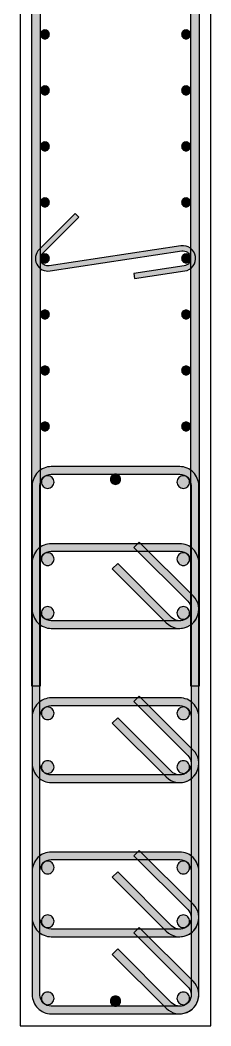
# Model space of a CAD drawing. Header units: millimetres. Extents: x -2171 to 1563, y -1758 to -1505.
# Drawn here: x 247.19 to 248.69, y -1620.85 to -1612.93 of the extents above; entities that cross this region are included whole.
import ezdxf

# ---------------------------------------------------------------- set-up
doc = ezdxf.new("R2010")
doc.units = ezdxf.units.MM
doc.layers.add('Col_Det', color=7, linetype='Continuous')
doc.layers.add('Col_Det_Fill', color=7, linetype='Continuous')

msp = doc.modelspace()

# ---------------------------------------------------------------- hatches: boundary and pattern name
at = {"layer": 'Col_Det_Fill'}
for color, points in [(252, [(247.348, -1607.0276), (247.278, -1607.0276), (247.278, -1618.1723), (247.348, -1618.1723)]), (252, [(248.528, -1618.1723), (248.598, -1618.1723), (248.598, -1607.0276), (248.528, -1607.0276)]), (133, [(247.383, -1613.0761, 0.414214), (247.418, -1613.0411, 0.414214), (247.383, -1613.0061, 0.414214), (247.348, -1613.0411, 0.414214)]), (133, [(248.493, -1613.0761, 0.414214), (248.528, -1613.0411, 0.414214), (248.493, -1613.0061, 0.414214), (248.458, -1613.0411, 0.414214)]), (133, [(247.383, -1613.5172, 0.414214), (247.418, -1613.4822, 0.414214), (247.383, -1613.4472, 0.414214), (247.348, -1613.4822, 0.414214)]), (133, [(248.493, -1613.5172, 0.414214), (248.528, -1613.4822, 0.414214), (248.493, -1613.4472, 0.414214), (248.458, -1613.4822, 0.414214)]), (133, [(247.383, -1613.9583, 0.414214), (247.418, -1613.9233, 0.414214), (247.383, -1613.8883, 0.414214), (247.348, -1613.9233, 0.414214)]), (133, [(248.493, -1613.9583, 0.414214), (248.528, -1613.9233, 0.414214), (248.493, -1613.8883, 0.414214), (248.458, -1613.9233, 0.414214)]), (133, [(247.383, -1614.3994, 0.414214), (247.418, -1614.3644, 0.414214), (247.383, -1614.3294, 0.414214), (247.348, -1614.3644, 0.414214)]), (133, [(248.493, -1614.3994, 0.414214), (248.528, -1614.3644, 0.414214), (248.493, -1614.3294, 0.414214), (248.458, -1614.3644, 0.414214)]), (252, [(247.3372, -1614.7348), (247.3655, -1614.7631), (247.6484, -1614.4803), (247.6201, -1614.452)]), (252, [(247.423, -1614.9044), (247.417, -1614.8649, -0.724422), (247.3655, -1614.7631), (247.3372, -1614.7348, 0.724422)]), (133, [(247.383, -1614.8405, 0.414214), (247.418, -1614.8055, 0.414214), (247.383, -1614.7705, 0.414214), (247.348, -1614.8055, 0.414214)]), (252, [(248.4589, -1614.7462), (248.4529, -1614.7067), (247.417, -1614.8649), (247.423, -1614.9044)]), (252, [(248.477, -1614.8649), (248.483, -1614.9044, 1), (248.4529, -1614.7067), (248.4589, -1614.7462, -1)]), (133, [(248.493, -1614.8405, 0.414214), (248.528, -1614.8055, 0.414214), (248.493, -1614.7705, 0.414214), (248.458, -1614.8055, 0.414214)]), (252, [(248.0816, -1614.9252), (248.0876, -1614.9648), (248.483, -1614.9044), (248.477, -1614.8649)]), (133, [(247.383, -1615.2817, 0.414214), (247.418, -1615.2467, 0.414214), (247.383, -1615.2117, 0.414214), (247.348, -1615.2467, 0.414214)]), (133, [(248.493, -1615.2817, 0.414214), (248.528, -1615.2467, 0.414214), (248.493, -1615.2117, 0.414214), (248.458, -1615.2467, 0.414214)]), (133, [(247.383, -1615.7228, 0.414214), (247.418, -1615.6878, 0.414214), (247.383, -1615.6528, 0.414214), (247.348, -1615.6878, 0.414214)]), (133, [(248.493, -1615.7228, 0.414214), (248.528, -1615.6878, 0.414214), (248.493, -1615.6528, 0.414214), (248.458, -1615.6878, 0.414214)]), (133, [(247.383, -1616.1639, 0.414214), (247.418, -1616.1289, 0.414214), (247.383, -1616.0939, 0.414214), (247.348, -1616.1289, 0.414214)]), (133, [(248.493, -1616.1639, 0.414214), (248.528, -1616.1289, 0.414214), (248.493, -1616.0939, 0.414214), (248.458, -1616.1289, 0.414214)]), (252, [(247.433, -1616.505), (247.433, -1616.445, 0.414214), (247.283, -1616.595), (247.343, -1616.595, -0.414214)]), (252, [(248.443, -1616.505), (248.443, -1616.445), (247.433, -1616.445), (247.433, -1616.505)]), (252, [(248.533, -1616.595), (248.593, -1616.595, 0.414214), (248.443, -1616.445), (248.443, -1616.505, -0.414214)]), (12, [(247.4047, -1616.6167, 0.414214), (247.4547, -1616.5667, 0.414214), (247.4047, -1616.5167, 0.414214), (247.3547, -1616.5667, 0.414214)]), (133, [(247.938, -1616.585, 0.414214), (247.978, -1616.545, 0.414214), (247.938, -1616.505, 0.414214), (247.898, -1616.545, 0.414214)]), (12, [(248.4712, -1616.6167, 0.414214), (248.5212, -1616.5667, 0.414214), (248.4712, -1616.5167, 0.414214), (248.4212, -1616.5667, 0.414214)]), (252, [(247.343, -1616.595), (247.283, -1616.595), (247.283, -1620.605), (247.343, -1620.605)]), (252, [(248.533, -1620.605), (248.593, -1620.605), (248.593, -1616.595), (248.533, -1616.595)]), (252, [(247.433, -1617.1121), (247.433, -1617.0521, 0.414214), (247.283, -1617.2021), (247.343, -1617.2021, -0.414214)]), (252, [(248.443, -1617.1121), (248.443, -1617.0521), (247.433, -1617.0521), (247.433, -1617.1121)]), (252, [(248.5066, -1617.5056), (248.549, -1617.4632), (248.1248, -1617.0389), (248.0823, -1617.0813)]), (252, [(248.533, -1617.2021), (248.593, -1617.2021, 0.414214), (248.443, -1617.0521), (248.443, -1617.1121, -0.414214)]), (56, [(247.4047, -1617.2238, 0.414214), (247.4547, -1617.1738, 0.414214), (247.4047, -1617.1238, 0.414214), (247.3547, -1617.1738, 0.414214)]), (56, [(248.4712, -1617.2238, 0.414214), (248.5212, -1617.1738, 0.414214), (248.4712, -1617.1238, 0.414214), (248.4212, -1617.1738, 0.414214)]), (252, [(247.343, -1617.2021), (247.283, -1617.2021), (247.283, -1617.5692), (247.343, -1617.5692)]), (252, [(247.9551, -1617.2086), (247.9126, -1617.251), (248.3369, -1617.6753), (248.3793, -1617.6329)]), (252, [(248.533, -1617.5692), (248.593, -1617.5692), (248.593, -1617.2021), (248.533, -1617.2021)]), (252, [(248.443, -1617.6592), (248.443, -1617.7192, 0.668179), (248.549, -1617.4632), (248.5066, -1617.5056, -0.668179)]), (56, [(247.4047, -1617.6475, 0.414214), (247.4547, -1617.5975, 0.414214), (247.4047, -1617.5475, 0.414214), (247.3547, -1617.5975, 0.414214)]), (56, [(248.4712, -1617.6475, 0.414214), (248.5212, -1617.5975, 0.414214), (248.4712, -1617.5475, 0.414214), (248.4212, -1617.5975, 0.414214)]), (252, [(247.343, -1617.5692), (247.283, -1617.5692, 0.414214), (247.433, -1617.7192), (247.433, -1617.6592, -0.414214)]), (252, [(248.3793, -1617.6329), (248.3369, -1617.6753, 0.668179), (248.593, -1617.5692), (248.533, -1617.5692, -0.668179)]), (252, [(247.433, -1617.6592), (247.433, -1617.7192), (248.443, -1617.7192), (248.443, -1617.6592)]), (252, [(247.433, -1618.3264), (247.433, -1618.2664, 0.414214), (247.283, -1618.4164), (247.343, -1618.4164, -0.414214)]), (252, [(248.443, -1618.3264), (248.443, -1618.2664), (247.433, -1618.2664), (247.433, -1618.3264)]), (252, [(248.5066, -1618.7199), (248.549, -1618.6775), (248.1248, -1618.2532), (248.0823, -1618.2956)]), (252, [(248.533, -1618.4164), (248.593, -1618.4164, 0.414214), (248.443, -1618.2664), (248.443, -1618.3264, -0.414214)]), (56, [(247.4047, -1618.4381, 0.414214), (247.4547, -1618.3881, 0.414214), (247.4047, -1618.3381, 0.414214), (247.3547, -1618.3881, 0.414214)]), (56, [(248.4712, -1618.4381, 0.414214), (248.5212, -1618.3881, 0.414214), (248.4712, -1618.3381, 0.414214), (248.4212, -1618.3881, 0.414214)]), (252, [(247.343, -1618.4164), (247.283, -1618.4164), (247.283, -1618.7835), (247.343, -1618.7835)]), (252, [(247.9551, -1618.4229), (247.9126, -1618.4653), (248.3369, -1618.8896), (248.3793, -1618.8472)]), (252, [(248.533, -1618.7835), (248.593, -1618.7835), (248.593, -1618.4164), (248.533, -1618.4164)]), (252, [(248.443, -1618.8735), (248.443, -1618.9335, 0.668179), (248.549, -1618.6775), (248.5066, -1618.7199, -0.668179)]), (252, [(247.343, -1618.7835), (247.283, -1618.7835, 0.414214), (247.433, -1618.9335), (247.433, -1618.8735, -0.414214)]), (56, [(247.4047, -1618.8618, 0.414214), (247.4547, -1618.8118, 0.414214), (247.4047, -1618.7618, 0.414214), (247.3547, -1618.8118, 0.414214)]), (252, [(248.3793, -1618.8472), (248.3369, -1618.8896, 0.668179), (248.593, -1618.7835), (248.533, -1618.7835, -0.668179)]), (56, [(248.4712, -1618.8618, 0.414214), (248.5212, -1618.8118, 0.414214), (248.4712, -1618.7618, 0.414214), (248.4212, -1618.8118, 0.414214)]), (252, [(247.433, -1618.8735), (247.433, -1618.9335), (248.443, -1618.9335), (248.443, -1618.8735)]), (252, [(247.433, -1619.5407), (247.433, -1619.4807, 0.414214), (247.283, -1619.6307), (247.343, -1619.6307, -0.414214)]), (252, [(248.443, -1619.5407), (248.443, -1619.4807), (247.433, -1619.4807), (247.433, -1619.5407)]), (252, [(248.5066, -1619.9342), (248.549, -1619.8917), (248.1248, -1619.4675), (248.0823, -1619.5099)]), (252, [(248.533, -1619.6307), (248.593, -1619.6307, 0.414214), (248.443, -1619.4807), (248.443, -1619.5407, -0.414214)]), (56, [(247.4047, -1619.6524, 0.414214), (247.4547, -1619.6024, 0.414214), (247.4047, -1619.5524, 0.414214), (247.3547, -1619.6024, 0.414214)]), (56, [(248.4712, -1619.6524, 0.414214), (248.5212, -1619.6024, 0.414214), (248.4712, -1619.5524, 0.414214), (248.4212, -1619.6024, 0.414214)]), (252, [(247.343, -1619.6307), (247.283, -1619.6307), (247.283, -1619.9978), (247.343, -1619.9978)]), (252, [(247.9551, -1619.6372), (247.9126, -1619.6796), (248.3369, -1620.1039), (248.3793, -1620.0615)]), (252, [(248.533, -1619.9978), (248.593, -1619.9978), (248.593, -1619.6307), (248.533, -1619.6307)]), (252, [(248.443, -1620.0878), (248.443, -1620.1478, 0.668179), (248.549, -1619.8917), (248.5066, -1619.9342, -0.668179)]), (252, [(247.343, -1619.9978), (247.283, -1619.9978, 0.414214), (247.433, -1620.1478), (247.433, -1620.0878, -0.414214)]), (56, [(247.4047, -1620.0761, 0.414214), (247.4547, -1620.0261, 0.414214), (247.4047, -1619.9761, 0.414214), (247.3547, -1620.0261, 0.414214)]), (252, [(248.3793, -1620.0615), (248.3369, -1620.1039, 0.668179), (248.593, -1619.9978), (248.533, -1619.9978, -0.668179)]), (56, [(248.4712, -1620.0761, 0.414214), (248.5212, -1620.0261, 0.414214), (248.4712, -1619.9761, 0.414214), (248.4212, -1620.0261, 0.414214)]), (252, [(247.433, -1620.0878), (247.433, -1620.1478), (248.443, -1620.1478), (248.443, -1620.0878)]), (252, [(248.5066, -1620.5413), (248.549, -1620.4989), (248.1248, -1620.0746), (248.0823, -1620.1171)]), (252, [(247.9551, -1620.2443), (247.9126, -1620.2868), (248.3369, -1620.711), (248.3793, -1620.6686)]), (252, [(248.443, -1620.695), (248.443, -1620.755, 0.668179), (248.549, -1620.4989), (248.5066, -1620.5413, -0.668179)]), (252, [(247.343, -1620.605), (247.283, -1620.605, 0.414214), (247.433, -1620.755), (247.433, -1620.695, -0.414214)]), (12, [(247.4047, -1620.6832, 0.414214), (247.4547, -1620.6332, 0.414214), (247.4047, -1620.5832, 0.414214), (247.3547, -1620.6332, 0.414214)]), (133, [(247.938, -1620.695, 0.414214), (247.978, -1620.655, 0.414214), (247.938, -1620.615, 0.414214), (247.898, -1620.655, 0.414214)]), (252, [(248.3793, -1620.6686), (248.3369, -1620.711, 0.668179), (248.593, -1620.605), (248.533, -1620.605, -0.668179)]), (12, [(248.4712, -1620.6832, 0.414214), (248.5212, -1620.6332, 0.414214), (248.4712, -1620.5832, 0.414214), (248.4212, -1620.6332, 0.414214)]), (252, [(247.433, -1620.695), (247.433, -1620.755), (248.443, -1620.755), (248.443, -1620.695)])]:
    msp.add_hatch(color=color, dxfattribs=at).paths.add_polyline_path(points)

# ---------------------------------------------------------------- linework, layer by layer
at = {"layer": 'Col_Det', "color": 7}
for points in [[(248.688, -1620.85), (248.688, -1604.35)], [(247.188, -1605.6), (247.188, -1620.85)], [(247.278, -1607.0276), (247.278, -1618.1723)], [(247.348, -1618.1723), (247.348, -1607.0276)], [(248.528, -1607.0276), (248.528, -1618.1723)], [(248.598, -1618.1723), (248.598, -1607.0276)], [(247.6201, -1614.452), (247.3372, -1614.7348)], [(247.6484, -1614.4803), (247.6201, -1614.452)], [(247.3655, -1614.7631), (247.6484, -1614.4803)], [(248.4529, -1614.7067), (247.417, -1614.8649)], [(247.423, -1614.9044), (248.4589, -1614.7462)], [(248.477, -1614.8649), (248.0816, -1614.9252)], [(248.0816, -1614.9252), (248.0876, -1614.9648)], [(248.0876, -1614.9648), (248.483, -1614.9044)], [(248.443, -1616.445), (247.433, -1616.445)], [(247.433, -1616.505), (248.443, -1616.505)], [(247.283, -1616.595), (247.283, -1620.605)], [(247.343, -1620.605), (247.343, -1616.595)], [(248.533, -1616.595), (248.533, -1620.605)], [(248.593, -1620.605), (248.593, -1616.595)], [(248.443, -1617.0521), (247.433, -1617.0521)], [(248.1248, -1617.0389), (248.0823, -1617.0813)], [(248.549, -1617.4632), (248.1248, -1617.0389)], [(247.433, -1617.1121), (248.443, -1617.1121)], [(248.0823, -1617.0813), (248.5066, -1617.5056)], [(247.283, -1617.2021), (247.283, -1617.5692)], [(247.343, -1617.5692), (247.343, -1617.2021)], [(247.9551, -1617.2086), (247.9126, -1617.251)], [(248.3793, -1617.6329), (247.9551, -1617.2086)], [(248.533, -1617.2021), (248.533, -1617.5692)], [(248.593, -1617.5692), (248.593, -1617.2021)], [(247.9126, -1617.251), (248.3369, -1617.6753)], [(248.443, -1617.6592), (247.433, -1617.6592)], [(247.433, -1617.7192), (248.443, -1617.7192)], [(247.278, -1618.1723), (247.348, -1618.1723)], [(248.528, -1618.1723), (248.598, -1618.1723)], [(248.443, -1618.2664), (247.433, -1618.2664)], [(248.1248, -1618.2532), (248.0823, -1618.2956)], [(248.549, -1618.6775), (248.1248, -1618.2532)], [(247.433, -1618.3264), (248.443, -1618.3264)], [(248.0823, -1618.2956), (248.5066, -1618.7199)], [(247.283, -1618.4164), (247.283, -1618.7835)], [(247.343, -1618.7835), (247.343, -1618.4164)], [(247.9551, -1618.4229), (247.9126, -1618.4653)], [(248.3793, -1618.8472), (247.9551, -1618.4229)], [(248.533, -1618.4164), (248.533, -1618.7835)], [(248.593, -1618.7835), (248.593, -1618.4164)], [(247.9126, -1618.4653), (248.3369, -1618.8896)], [(248.443, -1618.8735), (247.433, -1618.8735)], [(247.433, -1618.9335), (248.443, -1618.9335)], [(248.443, -1619.4807), (247.433, -1619.4807)], [(248.1248, -1619.4675), (248.0823, -1619.5099)], [(248.0823, -1619.5099), (248.5066, -1619.9342)], [(248.549, -1619.8917), (248.1248, -1619.4675)], [(247.433, -1619.5407), (248.443, -1619.5407)], [(247.283, -1619.6307), (247.283, -1619.9978)], [(247.343, -1619.9978), (247.343, -1619.6307)], [(247.9551, -1619.6372), (247.9126, -1619.6796)], [(247.9126, -1619.6796), (248.3369, -1620.1039)], [(248.3793, -1620.0615), (247.9551, -1619.6372)], [(248.533, -1619.6307), (248.533, -1619.9978)], [(248.593, -1619.9978), (248.593, -1619.6307)], [(248.443, -1620.0878), (247.433, -1620.0878)], [(248.1248, -1620.0746), (248.0823, -1620.1171)], [(248.549, -1620.4989), (248.1248, -1620.0746)], [(247.433, -1620.1478), (248.443, -1620.1478)], [(248.0823, -1620.1171), (248.5066, -1620.5413)], [(247.9551, -1620.2443), (247.9126, -1620.2868)], [(248.3793, -1620.6686), (247.9551, -1620.2443)], [(247.9126, -1620.2868), (248.3369, -1620.711)], [(248.443, -1620.695), (247.433, -1620.695)], [(247.433, -1620.755), (248.443, -1620.755)], [(247.188, -1620.85), (248.688, -1620.85)]]:
    msp.add_lwpolyline(points, dxfattribs=at)
for points in [[(247.383, -1613.0061, 0.414214), (247.348, -1613.0411, 0.414214)], [(247.418, -1613.0411, 0.414214), (247.383, -1613.0061, 0.414214)], [(248.493, -1613.0061, 0.414214), (248.458, -1613.0411, 0.414214)], [(248.528, -1613.0411, 0.414214), (248.493, -1613.0061, 0.414214)], [(247.348, -1613.0411, 0.414214), (247.383, -1613.0761, 0.414214)], [(247.383, -1613.0761, 0.414214), (247.418, -1613.0411, 0.414214)], [(248.458, -1613.0411, 0.414214), (248.493, -1613.0761, 0.414214)], [(248.493, -1613.0761, 0.414214), (248.528, -1613.0411, 0.414214)], [(247.383, -1613.4472, 0.414214), (247.348, -1613.4822, 0.414214)], [(247.348, -1613.4822, 0.414214), (247.383, -1613.5172, 0.414214)], [(247.418, -1613.4822, 0.414214), (247.383, -1613.4472, 0.414214)], [(247.383, -1613.5172, 0.414214), (247.418, -1613.4822, 0.414214)], [(248.493, -1613.4472, 0.414214), (248.458, -1613.4822, 0.414214)], [(248.458, -1613.4822, 0.414214), (248.493, -1613.5172, 0.414214)], [(248.528, -1613.4822, 0.414214), (248.493, -1613.4472, 0.414214)], [(248.493, -1613.5172, 0.414214), (248.528, -1613.4822, 0.414214)], [(247.383, -1613.8883, 0.414214), (247.348, -1613.9233, 0.414214)], [(247.418, -1613.9233, 0.414214), (247.383, -1613.8883, 0.414214)], [(248.493, -1613.8883, 0.414214), (248.458, -1613.9233, 0.414214)], [(248.528, -1613.9233, 0.414214), (248.493, -1613.8883, 0.414214)], [(247.348, -1613.9233, 0.414214), (247.383, -1613.9583, 0.414214)], [(247.383, -1613.9583, 0.414214), (247.418, -1613.9233, 0.414214)], [(248.458, -1613.9233, 0.414214), (248.493, -1613.9583, 0.414214)], [(248.493, -1613.9583, 0.414214), (248.528, -1613.9233, 0.414214)], [(247.383, -1614.3294, 0.414214), (247.348, -1614.3644, 0.414214)], [(247.348, -1614.3644, 0.414214), (247.383, -1614.3994, 0.414214)], [(247.418, -1614.3644, 0.414214), (247.383, -1614.3294, 0.414214)], [(247.383, -1614.3994, 0.414214), (247.418, -1614.3644, 0.414214)], [(248.493, -1614.3294, 0.414214), (248.458, -1614.3644, 0.414214)], [(248.458, -1614.3644, 0.414214), (248.493, -1614.3994, 0.414214)], [(248.528, -1614.3644, 0.414214), (248.493, -1614.3294, 0.414214)], [(248.493, -1614.3994, 0.414214), (248.528, -1614.3644, 0.414214)], [(247.3372, -1614.7348, 0.724422), (247.423, -1614.9044, 0.724422)], [(247.417, -1614.8649, -0.724422), (247.3655, -1614.7631)], [(247.383, -1614.7705, 0.414214), (247.348, -1614.8055, 0.414214)], [(247.418, -1614.8055, 0.414214), (247.383, -1614.7705, 0.414214)], [(248.483, -1614.9044, 1), (248.4529, -1614.7067)], [(248.493, -1614.7705, 0.414214), (248.458, -1614.8055, 0.414214)], [(248.4589, -1614.7462, -1), (248.477, -1614.8649, -1)], [(248.528, -1614.8055, 0.414214), (248.493, -1614.7705, 0.414214)], [(247.348, -1614.8055, 0.414214), (247.383, -1614.8405, 0.414214)], [(247.383, -1614.8405, 0.414214), (247.418, -1614.8055, 0.414214)], [(248.458, -1614.8055, 0.414214), (248.493, -1614.8405, 0.414214)], [(248.493, -1614.8405, 0.414214), (248.528, -1614.8055, 0.414214)], [(247.383, -1615.2117, 0.414214), (247.348, -1615.2467, 0.414214)], [(247.348, -1615.2467, 0.414214), (247.383, -1615.2817, 0.414214)], [(247.418, -1615.2467, 0.414214), (247.383, -1615.2117, 0.414214)], [(247.383, -1615.2817, 0.414214), (247.418, -1615.2467, 0.414214)], [(248.493, -1615.2117, 0.414214), (248.458, -1615.2467, 0.414214)], [(248.458, -1615.2467, 0.414214), (248.493, -1615.2817, 0.414214)], [(248.528, -1615.2467, 0.414214), (248.493, -1615.2117, 0.414214)], [(248.493, -1615.2817, 0.414214), (248.528, -1615.2467, 0.414214)], [(247.383, -1615.6528, 0.414214), (247.348, -1615.6878, 0.414214)], [(247.418, -1615.6878, 0.414214), (247.383, -1615.6528, 0.414214)], [(248.493, -1615.6528, 0.414214), (248.458, -1615.6878, 0.414214)], [(248.528, -1615.6878, 0.414214), (248.493, -1615.6528, 0.414214)], [(247.348, -1615.6878, 0.414214), (247.383, -1615.7228, 0.414214)], [(247.383, -1615.7228, 0.414214), (247.418, -1615.6878, 0.414214)], [(248.458, -1615.6878, 0.414214), (248.493, -1615.7228, 0.414214)], [(248.493, -1615.7228, 0.414214), (248.528, -1615.6878, 0.414214)], [(247.383, -1616.0939, 0.414214), (247.348, -1616.1289, 0.414214)], [(247.418, -1616.1289, 0.414214), (247.383, -1616.0939, 0.414214)], [(248.493, -1616.0939, 0.414214), (248.458, -1616.1289, 0.414214)], [(248.528, -1616.1289, 0.414214), (248.493, -1616.0939, 0.414214)], [(247.348, -1616.1289, 0.414214), (247.383, -1616.1639, 0.414214)], [(247.383, -1616.1639, 0.414214), (247.418, -1616.1289, 0.414214)], [(248.458, -1616.1289, 0.414214), (248.493, -1616.1639, 0.414214)], [(248.493, -1616.1639, 0.414214), (248.528, -1616.1289, 0.414214)], [(247.433, -1616.445, 0.414214), (247.283, -1616.595)], [(248.593, -1616.595, 0.414214), (248.443, -1616.445)], [(247.343, -1616.595, -0.414214), (247.433, -1616.505, -0.414214)], [(247.4047, -1616.5167, 0.414214), (247.3547, -1616.5667, 0.414214)], [(247.4547, -1616.5667, 0.414214), (247.4047, -1616.5167, 0.414214)], [(247.938, -1616.505, 0.414214), (247.898, -1616.545, 0.414214)], [(247.978, -1616.545, 0.414214), (247.938, -1616.505, 0.414214)], [(248.4712, -1616.5167, 0.414214), (248.4212, -1616.5667, 0.414214)], [(248.443, -1616.505, -0.414214), (248.533, -1616.595, -0.414214)], [(248.5212, -1616.5667, 0.414214), (248.4712, -1616.5167, 0.414214)], [(247.3547, -1616.5667, 0.414214), (247.4047, -1616.6167, 0.414214)], [(247.4047, -1616.6167, 0.414214), (247.4547, -1616.5667, 0.414214)], [(247.898, -1616.545, 0.414214), (247.938, -1616.585, 0.414214)], [(247.938, -1616.585, 0.414214), (247.978, -1616.545, 0.414214)], [(248.4212, -1616.5667, 0.414214), (248.4712, -1616.6167, 0.414214)], [(248.4712, -1616.6167, 0.414214), (248.5212, -1616.5667, 0.414214)], [(247.433, -1617.0521, 0.414214), (247.283, -1617.2021)], [(248.593, -1617.2021, 0.414214), (248.443, -1617.0521)], [(247.343, -1617.2021, -0.414214), (247.433, -1617.1121, -0.414214)], [(247.4047, -1617.1238, 0.414214), (247.3547, -1617.1738, 0.414214)], [(247.4547, -1617.1738, 0.414214), (247.4047, -1617.1238, 0.414214)], [(248.4712, -1617.1238, 0.414214), (248.4212, -1617.1738, 0.414214)], [(248.443, -1617.1121, -0.414214), (248.533, -1617.2021, -0.414214)], [(248.5212, -1617.1738, 0.414214), (248.4712, -1617.1238, 0.414214)], [(247.3547, -1617.1738, 0.414214), (247.4047, -1617.2238, 0.414214)], [(247.4047, -1617.2238, 0.414214), (247.4547, -1617.1738, 0.414214)], [(248.4212, -1617.1738, 0.414214), (248.4712, -1617.2238, 0.414214)], [(248.4712, -1617.2238, 0.414214), (248.5212, -1617.1738, 0.414214)], [(248.443, -1617.7192, 0.668179), (248.549, -1617.4632)], [(247.4047, -1617.5475, 0.414214), (247.3547, -1617.5975, 0.414214)], [(247.4547, -1617.5975, 0.414214), (247.4047, -1617.5475, 0.414214)], [(248.4712, -1617.5475, 0.414214), (248.4212, -1617.5975, 0.414214)], [(248.5066, -1617.5056, -0.668179), (248.443, -1617.6592, -0.668179)], [(248.5212, -1617.5975, 0.414214), (248.4712, -1617.5475, 0.414214)], [(247.283, -1617.5692, 0.414214), (247.433, -1617.7192)], [(247.433, -1617.6592, -0.414214), (247.343, -1617.5692, -0.414214)], [(247.3547, -1617.5975, 0.414214), (247.4047, -1617.6475, 0.414214)], [(247.4047, -1617.6475, 0.414214), (247.4547, -1617.5975, 0.414214)], [(248.3369, -1617.6753, 0.668179), (248.593, -1617.5692)], [(248.533, -1617.5692, -0.668179), (248.3793, -1617.6329, -0.668179)], [(248.4212, -1617.5975, 0.414214), (248.4712, -1617.6475, 0.414214)], [(248.4712, -1617.6475, 0.414214), (248.5212, -1617.5975, 0.414214)], [(247.433, -1618.2664, 0.414214), (247.283, -1618.4164)], [(248.593, -1618.4164, 0.414214), (248.443, -1618.2664)], [(247.343, -1618.4164, -0.414214), (247.433, -1618.3264, -0.414214)], [(247.4047, -1618.3381, 0.414214), (247.3547, -1618.3881, 0.414214)], [(247.4547, -1618.3881, 0.414214), (247.4047, -1618.3381, 0.414214)], [(248.4712, -1618.3381, 0.414214), (248.4212, -1618.3881, 0.414214)], [(248.443, -1618.3264, -0.414214), (248.533, -1618.4164, -0.414214)], [(248.5212, -1618.3881, 0.414214), (248.4712, -1618.3381, 0.414214)], [(247.3547, -1618.3881, 0.414214), (247.4047, -1618.4381, 0.414214)], [(247.4047, -1618.4381, 0.414214), (247.4547, -1618.3881, 0.414214)], [(248.4212, -1618.3881, 0.414214), (248.4712, -1618.4381, 0.414214)], [(248.4712, -1618.4381, 0.414214), (248.5212, -1618.3881, 0.414214)], [(248.443, -1618.9335, 0.668179), (248.549, -1618.6775)], [(248.5066, -1618.7199, -0.668179), (248.443, -1618.8735, -0.668179)], [(247.283, -1618.7835, 0.414214), (247.433, -1618.9335)], [(247.433, -1618.8735, -0.414214), (247.343, -1618.7835, -0.414214)], [(247.4047, -1618.7618, 0.414214), (247.3547, -1618.8118, 0.414214)], [(247.3547, -1618.8118, 0.414214), (247.4047, -1618.8618, 0.414214)], [(247.4547, -1618.8118, 0.414214), (247.4047, -1618.7618, 0.414214)], [(247.4047, -1618.8618, 0.414214), (247.4547, -1618.8118, 0.414214)], [(248.3369, -1618.8896, 0.668179), (248.593, -1618.7835)], [(248.533, -1618.7835, -0.668179), (248.3793, -1618.8472, -0.668179)], [(248.4712, -1618.7618, 0.414214), (248.4212, -1618.8118, 0.414214)], [(248.4212, -1618.8118, 0.414214), (248.4712, -1618.8618, 0.414214)], [(248.5212, -1618.8118, 0.414214), (248.4712, -1618.7618, 0.414214)], [(248.4712, -1618.8618, 0.414214), (248.5212, -1618.8118, 0.414214)], [(247.433, -1619.4807, 0.414214), (247.283, -1619.6307)], [(248.593, -1619.6307, 0.414214), (248.443, -1619.4807)], [(247.343, -1619.6307, -0.414214), (247.433, -1619.5407, -0.414214)], [(247.4047, -1619.5524, 0.414214), (247.3547, -1619.6024, 0.414214)], [(247.3547, -1619.6024, 0.414214), (247.4047, -1619.6524, 0.414214)], [(247.4547, -1619.6024, 0.414214), (247.4047, -1619.5524, 0.414214)], [(247.4047, -1619.6524, 0.414214), (247.4547, -1619.6024, 0.414214)], [(248.4712, -1619.5524, 0.414214), (248.4212, -1619.6024, 0.414214)], [(248.4212, -1619.6024, 0.414214), (248.4712, -1619.6524, 0.414214)], [(248.443, -1619.5407, -0.414214), (248.533, -1619.6307, -0.414214)], [(248.5212, -1619.6024, 0.414214), (248.4712, -1619.5524, 0.414214)], [(248.4712, -1619.6524, 0.414214), (248.5212, -1619.6024, 0.414214)], [(248.443, -1620.1478, 0.668179), (248.549, -1619.8917)], [(247.283, -1619.9978, 0.414214), (247.433, -1620.1478)], [(247.433, -1620.0878, -0.414214), (247.343, -1619.9978, -0.414214)], [(247.4047, -1619.9761, 0.414214), (247.3547, -1620.0261, 0.414214)], [(247.4547, -1620.0261, 0.414214), (247.4047, -1619.9761, 0.414214)], [(248.3369, -1620.1039, 0.668179), (248.593, -1619.9978)], [(248.533, -1619.9978, -0.668179), (248.3793, -1620.0615, -0.668179)], [(248.4712, -1619.9761, 0.414214), (248.4212, -1620.0261, 0.414214)], [(248.5066, -1619.9342, -0.668179), (248.443, -1620.0878, -0.668179)], [(248.5212, -1620.0261, 0.414214), (248.4712, -1619.9761, 0.414214)], [(247.3547, -1620.0261, 0.414214), (247.4047, -1620.0761, 0.414214)], [(247.4047, -1620.0761, 0.414214), (247.4547, -1620.0261, 0.414214)], [(248.4212, -1620.0261, 0.414214), (248.4712, -1620.0761, 0.414214)], [(248.4712, -1620.0761, 0.414214), (248.5212, -1620.0261, 0.414214)], [(248.443, -1620.755, 0.668179), (248.549, -1620.4989)], [(248.5066, -1620.5413, -0.668179), (248.443, -1620.695, -0.668179)], [(247.283, -1620.605, 0.414214), (247.433, -1620.755)], [(247.433, -1620.695, -0.414214), (247.343, -1620.605, -0.414214)], [(247.4047, -1620.5832, 0.414214), (247.3547, -1620.6332, 0.414214)], [(247.3547, -1620.6332, 0.414214), (247.4047, -1620.6832, 0.414214)], [(247.4547, -1620.6332, 0.414214), (247.4047, -1620.5832, 0.414214)], [(247.4047, -1620.6832, 0.414214), (247.4547, -1620.6332, 0.414214)], [(247.938, -1620.615, 0.414214), (247.898, -1620.655, 0.414214)], [(247.978, -1620.655, 0.414214), (247.938, -1620.615, 0.414214)], [(248.3369, -1620.711, 0.668179), (248.593, -1620.605)], [(248.533, -1620.605, -0.668179), (248.3793, -1620.6686, -0.668179)], [(248.4712, -1620.5832, 0.414214), (248.4212, -1620.6332, 0.414214)], [(248.4212, -1620.6332, 0.414214), (248.4712, -1620.6832, 0.414214)], [(248.5212, -1620.6332, 0.414214), (248.4712, -1620.5832, 0.414214)], [(248.4712, -1620.6832, 0.414214), (248.5212, -1620.6332, 0.414214)], [(247.898, -1620.655, 0.414214), (247.938, -1620.695, 0.414214)], [(247.938, -1620.695, 0.414214), (247.978, -1620.655, 0.414214)]]:
    msp.add_lwpolyline(points, format="xyb", dxfattribs=at)

doc.saveas('drawing.dxf')
